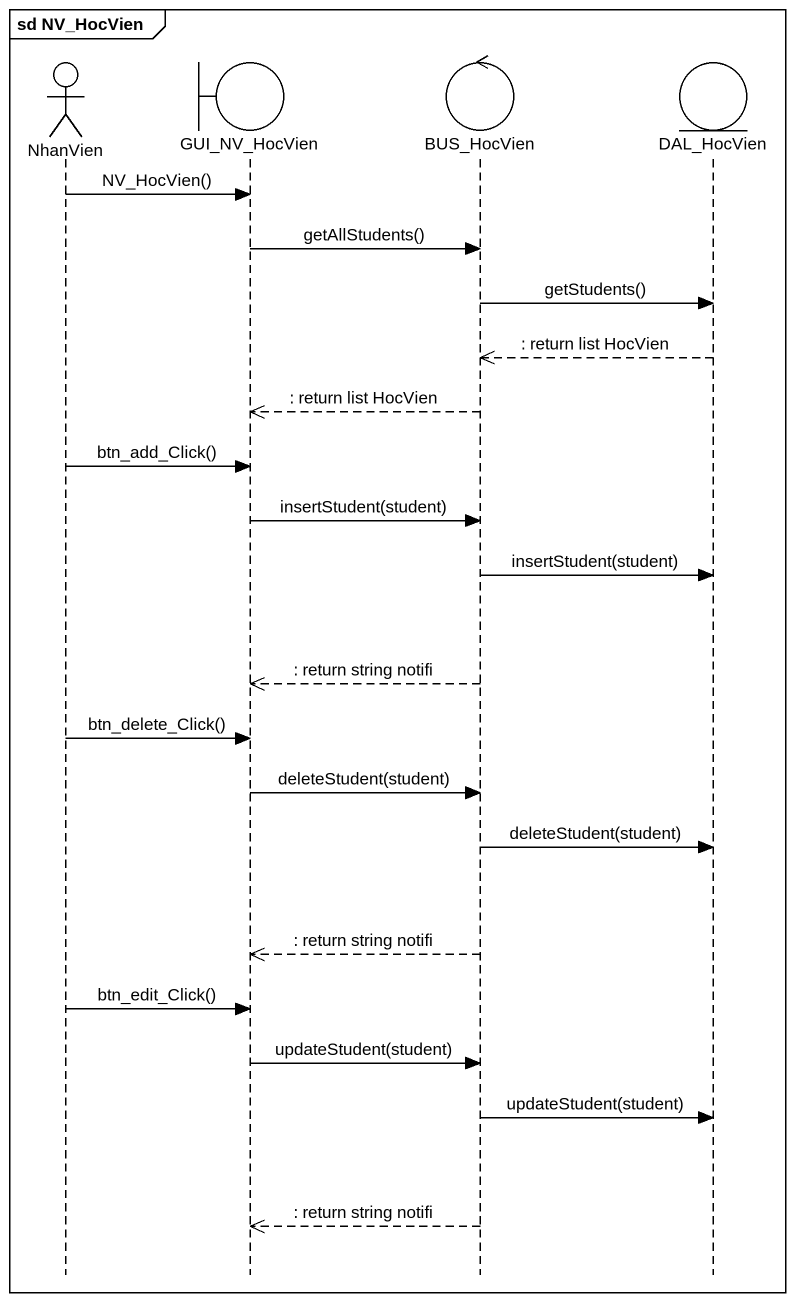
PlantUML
@startuml
mainframe sd NV_HocVien
hide footbox
actor NhanVien
boundary GUI_NV_HocVien
control BUS_HocVien
entity DAL_HocVien

NhanVien -> GUI_NV_HocVien : NV_HocVien()
GUI_NV_HocVien -> BUS_HocVien : getAllStudents()
BUS_HocVien -> DAL_HocVien : getStudents()
DAL_HocVien -->> BUS_HocVien : : return list HocVien
BUS_HocVien -->> GUI_NV_HocVien : : return list HocVien
NhanVien -> GUI_NV_HocVien : btn_add_Click()
GUI_NV_HocVien -> BUS_HocVien : insertStudent(student)
BUS_HocVien -> DAL_HocVien : insertStudent(student)
BUS_HocVien -->> GUI_NV_HocVien : : return string notifi
NhanVien -> GUI_NV_HocVien : btn_delete_Click()
GUI_NV_HocVien -> BUS_HocVien : deleteStudent(student)
BUS_HocVien -> DAL_HocVien : deleteStudent(student)
BUS_HocVien -->> GUI_NV_HocVien : : return string notifi
NhanVien -> GUI_NV_HocVien : btn_edit_Click()
GUI_NV_HocVien -> BUS_HocVien : updateStudent(student)
BUS_HocVien -> DAL_HocVien : updateStudent(student)
BUS_HocVien -->> GUI_NV_HocVien : : return string notifi
@enduml
